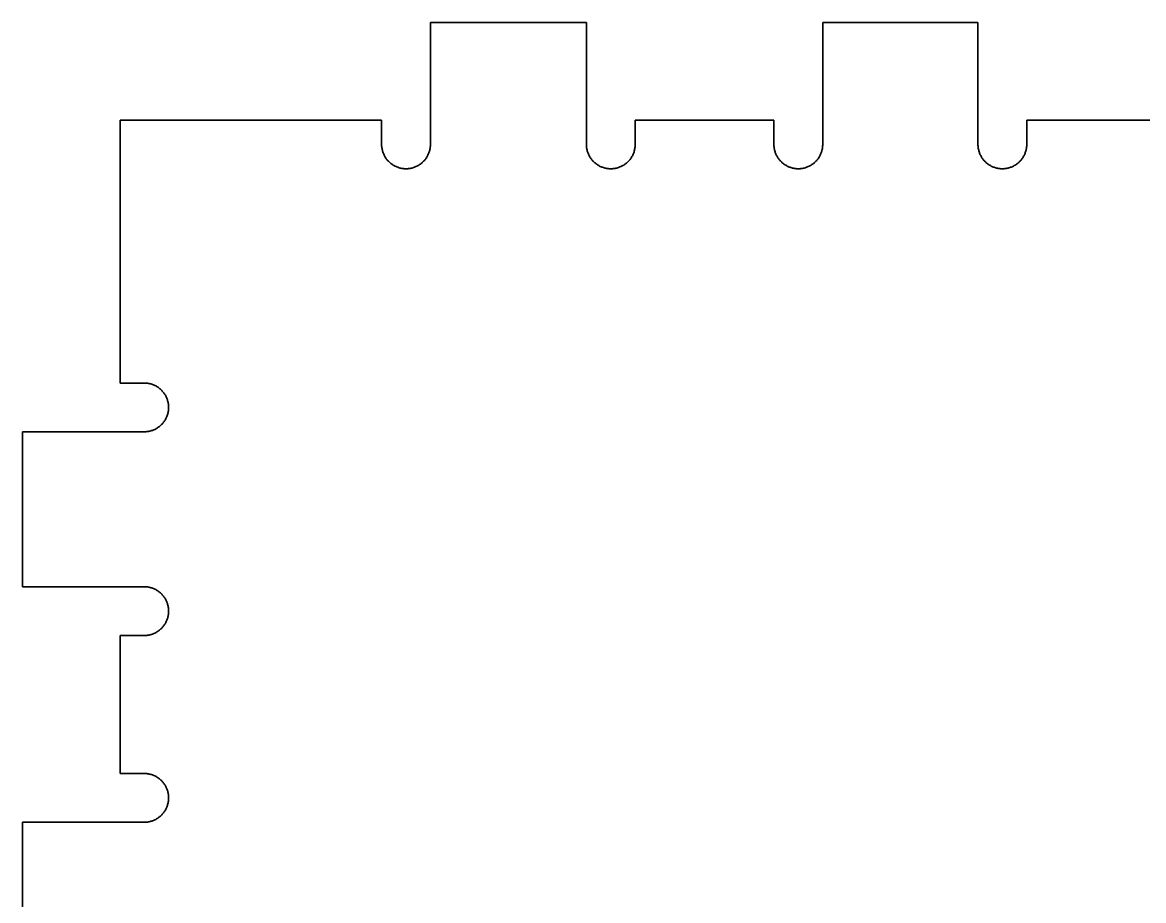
# Model space of a CAD drawing. Header units: millimetres. Extents: x -39.9 to 52, y -17.1 to 47.
# Drawn here: x -39.91 to -16.94, y 28.95 to 46.95 of the extents above; entities that cross this region are included whole.
import ezdxf

# ---------------------------------------------------------------- set-up
doc = ezdxf.new("R2010")
doc.units = ezdxf.units.MM
doc.layers.add('Outline', color=7, linetype='Continuous', true_color=0xffffff)

msp = doc.modelspace()

# ---------------------------------------------------------------- linework, layer by layer
at = {"layer": 'Outline', "color": 18, "lineweight": 35, "true_color": 0x000000}
for p, q in [((-28.355, 46.953), (-31.551, 46.953)), ((-31.551, 46.953), (-31.551, 44.954)), ((-28.355, 44.953), (-28.355, 46.953)), ((-20.331, 46.953), (-23.512, 46.953)), ((-23.512, 46.953), (-23.512, 44.954)), ((-20.331, 44.953), (-20.331, 46.953)), ((-32.551, 44.953), (-37.912, 44.953)), ((-37.912, 44.953), (-37.912, 39.562)), ((-32.551, 44.455), (-32.551, 44.953)), ((-31.551, 44.954), (-31.551, 44.954)), ((-31.551, 44.954), (-31.551, 44.453)), ((-28.355, 44.453), (-28.355, 44.953)), ((-24.511, 44.953), (-27.355, 44.953)), ((-27.355, 44.953), (-27.355, 44.453)), ((-24.511, 44.455), (-24.511, 44.953)), ((-23.512, 44.954), (-23.512, 44.453)), ((-20.331, 44.453), (-20.331, 44.953)), ((-16.403, 44.953), (-19.331, 44.953)), ((-19.331, 44.953), (-19.331, 44.453)), ((-32.551, 44.454), (-32.551, 44.455)), ((-32.551, 44.436), (-32.551, 44.454)), ((-32.55, 44.419), (-32.551, 44.436)), ((-32.548, 44.402), (-32.55, 44.419)), ((-32.546, 44.384), (-32.548, 44.402)), ((-32.543, 44.367), (-32.546, 44.384)), ((-32.54, 44.35), (-32.543, 44.367)), ((-32.536, 44.333), (-32.54, 44.35)), ((-31.562, 44.35), (-31.566, 44.333)), ((-31.559, 44.367), (-31.562, 44.35)), ((-31.556, 44.384), (-31.559, 44.367)), ((-31.554, 44.401), (-31.556, 44.384)), ((-31.552, 44.419), (-31.554, 44.401)), ((-31.551, 44.436), (-31.552, 44.419)), ((-31.551, 44.453), (-31.551, 44.436)), ((-28.354, 44.436), (-28.355, 44.453)), ((-28.355, 44.453), (-28.355, 44.453)), ((-28.353, 44.419), (-28.354, 44.436)), ((-28.352, 44.402), (-28.353, 44.419)), ((-28.35, 44.385), (-28.352, 44.402)), ((-28.347, 44.369), (-28.35, 44.385)), ((-28.344, 44.352), (-28.347, 44.369)), ((-28.34, 44.335), (-28.344, 44.352)), ((-27.366, 44.35), (-27.37, 44.333)), ((-27.362, 44.367), (-27.366, 44.35)), ((-27.36, 44.384), (-27.362, 44.367)), ((-27.358, 44.401), (-27.36, 44.384)), ((-27.356, 44.419), (-27.358, 44.401)), ((-27.355, 44.436), (-27.356, 44.419)), ((-27.355, 44.453), (-27.355, 44.436)), ((-24.512, 44.454), (-24.511, 44.455)), ((-24.511, 44.437), (-24.512, 44.454)), ((-24.511, 44.42), (-24.511, 44.437)), ((-24.509, 44.403), (-24.511, 44.42)), ((-24.507, 44.386), (-24.509, 44.403)), ((-24.504, 44.369), (-24.507, 44.386)), ((-24.501, 44.352), (-24.504, 44.369)), ((-24.497, 44.335), (-24.501, 44.352)), ((-23.523, 44.35), (-23.527, 44.333)), ((-23.519, 44.367), (-23.523, 44.35)), ((-23.517, 44.384), (-23.519, 44.367)), ((-23.514, 44.401), (-23.517, 44.384)), ((-23.513, 44.419), (-23.514, 44.401)), ((-23.512, 44.436), (-23.513, 44.419)), ((-23.512, 44.453), (-23.512, 44.436)), ((-20.33, 44.436), (-20.331, 44.453)), ((-20.329, 44.419), (-20.33, 44.436)), ((-20.328, 44.402), (-20.329, 44.419)), ((-20.326, 44.385), (-20.328, 44.402)), ((-20.323, 44.369), (-20.326, 44.385)), ((-20.32, 44.352), (-20.323, 44.369)), ((-20.316, 44.335), (-20.32, 44.352)), ((-19.341, 44.352), (-19.345, 44.335)), ((-19.338, 44.369), (-19.341, 44.352)), ((-19.336, 44.385), (-19.338, 44.369)), ((-19.334, 44.402), (-19.336, 44.385)), ((-19.332, 44.419), (-19.334, 44.402)), ((-19.331, 44.436), (-19.332, 44.419)), ((-19.331, 44.453), (-19.331, 44.436)), ((-32.532, 44.316), (-32.536, 44.333)), ((-32.526, 44.299), (-32.532, 44.316)), ((-32.521, 44.283), (-32.526, 44.299)), ((-32.515, 44.267), (-32.521, 44.283)), ((-32.508, 44.251), (-32.515, 44.267)), ((-32.5, 44.235), (-32.508, 44.251)), ((-32.492, 44.219), (-32.5, 44.235)), ((-32.484, 44.204), (-32.492, 44.219)), ((-32.475, 44.189), (-32.484, 44.204)), ((-32.465, 44.174), (-32.475, 44.189)), ((-32.455, 44.16), (-32.465, 44.174)), ((-32.445, 44.146), (-32.455, 44.16)), ((-32.434, 44.133), (-32.445, 44.146)), ((-32.423, 44.119), (-32.434, 44.133)), ((-32.411, 44.107), (-32.423, 44.119)), ((-31.68, 44.119), (-31.691, 44.106)), ((-31.668, 44.132), (-31.68, 44.119)), ((-31.657, 44.146), (-31.668, 44.132)), ((-31.647, 44.16), (-31.657, 44.146)), ((-31.637, 44.174), (-31.647, 44.16)), ((-31.627, 44.189), (-31.637, 44.174)), ((-31.618, 44.204), (-31.627, 44.189)), ((-31.61, 44.219), (-31.618, 44.204)), ((-31.602, 44.234), (-31.61, 44.219)), ((-31.594, 44.25), (-31.602, 44.234)), ((-31.587, 44.266), (-31.594, 44.25)), ((-31.581, 44.283), (-31.587, 44.266)), ((-31.575, 44.299), (-31.581, 44.283)), ((-31.57, 44.316), (-31.575, 44.299)), ((-31.566, 44.333), (-31.57, 44.316)), ((-28.336, 44.319), (-28.34, 44.335)), ((-28.331, 44.302), (-28.336, 44.319)), ((-28.326, 44.286), (-28.331, 44.302)), ((-28.32, 44.27), (-28.326, 44.286)), ((-28.313, 44.254), (-28.32, 44.27)), ((-28.306, 44.239), (-28.313, 44.254)), ((-28.299, 44.224), (-28.306, 44.239)), ((-28.29, 44.209), (-28.299, 44.224)), ((-28.282, 44.194), (-28.29, 44.209)), ((-28.273, 44.179), (-28.282, 44.194)), ((-28.263, 44.165), (-28.273, 44.179)), ((-28.253, 44.152), (-28.263, 44.165)), ((-28.242, 44.138), (-28.253, 44.152)), ((-28.231, 44.125), (-28.242, 44.138)), ((-28.22, 44.112), (-28.231, 44.125)), ((-28.208, 44.1), (-28.22, 44.112)), ((-27.483, 44.119), (-27.495, 44.106)), ((-27.472, 44.132), (-27.483, 44.119)), ((-27.461, 44.146), (-27.472, 44.132)), ((-27.45, 44.16), (-27.461, 44.146)), ((-27.44, 44.174), (-27.45, 44.16)), ((-27.431, 44.189), (-27.44, 44.174)), ((-27.422, 44.204), (-27.431, 44.189)), ((-27.413, 44.219), (-27.422, 44.204)), ((-27.406, 44.234), (-27.413, 44.219)), ((-27.398, 44.25), (-27.406, 44.234)), ((-27.391, 44.266), (-27.398, 44.25)), ((-27.385, 44.283), (-27.391, 44.266)), ((-27.379, 44.299), (-27.385, 44.283)), ((-27.374, 44.316), (-27.379, 44.299)), ((-27.37, 44.333), (-27.374, 44.316)), ((-24.493, 44.319), (-24.497, 44.335)), ((-24.488, 44.303), (-24.493, 44.319)), ((-24.483, 44.286), (-24.488, 44.303)), ((-24.477, 44.27), (-24.483, 44.286)), ((-24.47, 44.255), (-24.477, 44.27)), ((-24.463, 44.239), (-24.47, 44.255)), ((-24.456, 44.224), (-24.463, 44.239)), ((-24.447, 44.209), (-24.456, 44.224)), ((-24.439, 44.194), (-24.447, 44.209)), ((-24.43, 44.18), (-24.439, 44.194)), ((-24.42, 44.165), (-24.43, 44.18)), ((-24.41, 44.152), (-24.42, 44.165)), ((-24.399, 44.138), (-24.41, 44.152)), ((-24.388, 44.125), (-24.399, 44.138)), ((-24.377, 44.113), (-24.388, 44.125)), ((-24.365, 44.1), (-24.377, 44.113)), ((-23.64, 44.119), (-23.652, 44.106)), ((-23.629, 44.132), (-23.64, 44.119)), ((-23.618, 44.146), (-23.629, 44.132)), ((-23.607, 44.16), (-23.618, 44.146)), ((-23.597, 44.174), (-23.607, 44.16)), ((-23.588, 44.189), (-23.597, 44.174)), ((-23.579, 44.204), (-23.588, 44.189)), ((-23.57, 44.219), (-23.579, 44.204)), ((-23.562, 44.234), (-23.57, 44.219)), ((-23.555, 44.25), (-23.562, 44.234)), ((-23.548, 44.266), (-23.555, 44.25)), ((-23.542, 44.283), (-23.548, 44.266)), ((-23.536, 44.299), (-23.542, 44.283)), ((-23.531, 44.316), (-23.536, 44.299)), ((-23.527, 44.333), (-23.531, 44.316)), ((-20.312, 44.319), (-20.316, 44.335)), ((-20.307, 44.302), (-20.312, 44.319)), ((-20.302, 44.286), (-20.307, 44.302)), ((-20.296, 44.27), (-20.302, 44.286)), ((-20.289, 44.254), (-20.296, 44.27)), ((-20.282, 44.239), (-20.289, 44.254)), ((-20.275, 44.224), (-20.282, 44.239)), ((-20.266, 44.209), (-20.275, 44.224)), ((-20.258, 44.194), (-20.266, 44.209)), ((-20.249, 44.179), (-20.258, 44.194)), ((-20.239, 44.165), (-20.249, 44.179)), ((-20.229, 44.152), (-20.239, 44.165)), ((-20.218, 44.138), (-20.229, 44.152)), ((-20.207, 44.125), (-20.218, 44.138)), ((-20.196, 44.112), (-20.207, 44.125)), ((-20.184, 44.1), (-20.196, 44.112)), ((-19.465, 44.112), (-19.477, 44.1)), ((-19.454, 44.125), (-19.465, 44.112)), ((-19.443, 44.138), (-19.454, 44.125)), ((-19.433, 44.152), (-19.443, 44.138)), ((-19.422, 44.165), (-19.433, 44.152)), ((-19.413, 44.179), (-19.422, 44.165)), ((-19.404, 44.194), (-19.413, 44.179)), ((-19.395, 44.209), (-19.404, 44.194)), ((-19.387, 44.224), (-19.395, 44.209)), ((-19.379, 44.239), (-19.387, 44.224)), ((-19.372, 44.254), (-19.379, 44.239)), ((-19.366, 44.27), (-19.372, 44.254)), ((-19.36, 44.286), (-19.366, 44.27)), ((-19.354, 44.302), (-19.36, 44.286)), ((-19.349, 44.319), (-19.354, 44.302)), ((-19.345, 44.335), (-19.349, 44.319)), ((-32.398, 44.094), (-32.411, 44.107)), ((-32.386, 44.082), (-32.398, 44.094)), ((-32.372, 44.071), (-32.386, 44.082)), ((-32.359, 44.06), (-32.372, 44.071)), ((-32.345, 44.049), (-32.359, 44.06)), ((-32.331, 44.039), (-32.345, 44.049)), ((-32.316, 44.03), (-32.331, 44.039)), ((-32.301, 44.021), (-32.316, 44.03)), ((-32.286, 44.012), (-32.301, 44.021)), ((-32.27, 44.005), (-32.286, 44.012)), ((-32.254, 43.997), (-32.27, 44.005)), ((-32.238, 43.99), (-32.254, 43.997)), ((-32.222, 43.984), (-32.238, 43.99)), ((-32.206, 43.978), (-32.222, 43.984)), ((-32.189, 43.973), (-32.206, 43.978)), ((-32.172, 43.969), (-32.189, 43.973)), ((-32.155, 43.965), (-32.172, 43.969)), ((-32.138, 43.962), (-32.155, 43.965)), ((-32.121, 43.959), (-32.138, 43.962)), ((-32.103, 43.957), (-32.121, 43.959)), ((-32.086, 43.955), (-32.103, 43.957)), ((-32.068, 43.954), (-32.086, 43.955)), ((-32.051, 43.954), (-32.068, 43.954)), ((-32.034, 43.954), (-32.051, 43.954)), ((-32.016, 43.955), (-32.034, 43.954)), ((-31.999, 43.957), (-32.016, 43.955)), ((-31.981, 43.959), (-31.999, 43.957)), ((-31.964, 43.962), (-31.981, 43.959)), ((-31.947, 43.965), (-31.964, 43.962)), ((-31.93, 43.969), (-31.947, 43.965)), ((-31.913, 43.973), (-31.93, 43.969)), ((-31.897, 43.978), (-31.913, 43.973)), ((-31.88, 43.984), (-31.897, 43.978)), ((-31.864, 43.99), (-31.88, 43.984)), ((-31.848, 43.997), (-31.864, 43.99)), ((-31.832, 44.004), (-31.848, 43.997)), ((-31.816, 44.012), (-31.832, 44.004)), ((-31.801, 44.021), (-31.816, 44.012)), ((-31.786, 44.03), (-31.801, 44.021)), ((-31.772, 44.039), (-31.786, 44.03)), ((-31.757, 44.049), (-31.772, 44.039)), ((-31.743, 44.06), (-31.757, 44.049)), ((-31.73, 44.071), (-31.743, 44.06)), ((-31.717, 44.082), (-31.73, 44.071)), ((-31.704, 44.094), (-31.717, 44.082)), ((-31.691, 44.106), (-31.704, 44.094)), ((-28.196, 44.088), (-28.208, 44.1)), ((-28.183, 44.077), (-28.196, 44.088)), ((-28.17, 44.066), (-28.183, 44.077)), ((-28.157, 44.055), (-28.17, 44.066)), ((-28.143, 44.045), (-28.157, 44.055)), ((-28.129, 44.036), (-28.143, 44.045)), ((-28.114, 44.027), (-28.129, 44.036)), ((-28.1, 44.018), (-28.114, 44.027)), ((-28.085, 44.01), (-28.1, 44.018)), ((-28.069, 44.002), (-28.085, 44.01)), ((-28.054, 43.995), (-28.069, 44.002)), ((-28.038, 43.989), (-28.054, 43.995)), ((-28.022, 43.983), (-28.038, 43.989)), ((-28.006, 43.977), (-28.022, 43.983)), ((-27.99, 43.972), (-28.006, 43.977)), ((-27.973, 43.968), (-27.99, 43.972)), ((-27.956, 43.964), (-27.973, 43.968)), ((-27.94, 43.961), (-27.956, 43.964)), ((-27.923, 43.959), (-27.94, 43.961)), ((-27.906, 43.957), (-27.923, 43.959)), ((-27.889, 43.955), (-27.906, 43.957)), ((-27.872, 43.954), (-27.889, 43.955)), ((-27.855, 43.954), (-27.872, 43.954)), ((-27.837, 43.954), (-27.855, 43.954)), ((-27.82, 43.955), (-27.837, 43.954)), ((-27.803, 43.957), (-27.82, 43.955)), ((-27.785, 43.959), (-27.803, 43.957)), ((-27.768, 43.962), (-27.785, 43.959)), ((-27.751, 43.965), (-27.768, 43.962)), ((-27.734, 43.969), (-27.751, 43.965)), ((-27.717, 43.973), (-27.734, 43.969)), ((-27.7, 43.978), (-27.717, 43.973)), ((-27.684, 43.984), (-27.7, 43.978)), ((-27.668, 43.99), (-27.684, 43.984)), ((-27.651, 43.997), (-27.668, 43.99)), ((-27.636, 44.004), (-27.651, 43.997)), ((-27.62, 44.012), (-27.636, 44.004)), ((-27.605, 44.021), (-27.62, 44.012)), ((-27.59, 44.03), (-27.605, 44.021)), ((-27.575, 44.039), (-27.59, 44.03)), ((-27.561, 44.049), (-27.575, 44.039)), ((-27.547, 44.06), (-27.561, 44.049)), ((-27.534, 44.071), (-27.547, 44.06)), ((-27.52, 44.082), (-27.534, 44.071)), ((-27.508, 44.094), (-27.52, 44.082)), ((-27.495, 44.106), (-27.508, 44.094)), ((-24.353, 44.088), (-24.365, 44.1)), ((-24.34, 44.077), (-24.353, 44.088)), ((-24.327, 44.066), (-24.34, 44.077)), ((-24.314, 44.055), (-24.327, 44.066)), ((-24.3, 44.045), (-24.314, 44.055)), ((-24.286, 44.036), (-24.3, 44.045)), ((-24.271, 44.027), (-24.286, 44.036)), ((-24.257, 44.018), (-24.271, 44.027)), ((-24.242, 44.01), (-24.257, 44.018)), ((-24.226, 44.002), (-24.242, 44.01)), ((-24.211, 43.995), (-24.226, 44.002)), ((-24.195, 43.989), (-24.211, 43.995)), ((-24.179, 43.983), (-24.195, 43.989)), ((-24.163, 43.977), (-24.179, 43.983)), ((-24.146, 43.972), (-24.163, 43.977)), ((-24.13, 43.968), (-24.146, 43.972)), ((-24.113, 43.964), (-24.13, 43.968)), ((-24.096, 43.961), (-24.113, 43.964)), ((-24.08, 43.959), (-24.096, 43.961)), ((-24.063, 43.957), (-24.08, 43.959)), ((-24.046, 43.955), (-24.063, 43.957)), ((-24.029, 43.954), (-24.046, 43.955)), ((-24.011, 43.954), (-24.029, 43.954)), ((-23.994, 43.954), (-24.011, 43.954)), ((-23.977, 43.955), (-23.994, 43.954)), ((-23.959, 43.957), (-23.977, 43.955)), ((-23.942, 43.959), (-23.959, 43.957)), ((-23.925, 43.962), (-23.942, 43.959)), ((-23.908, 43.965), (-23.925, 43.962)), ((-23.891, 43.969), (-23.908, 43.965)), ((-23.874, 43.973), (-23.891, 43.969)), ((-23.857, 43.978), (-23.874, 43.973)), ((-23.841, 43.984), (-23.857, 43.978)), ((-23.824, 43.99), (-23.841, 43.984)), ((-23.808, 43.997), (-23.824, 43.99)), ((-23.792, 44.004), (-23.808, 43.997)), ((-23.777, 44.012), (-23.792, 44.004)), ((-23.762, 44.021), (-23.777, 44.012)), ((-23.747, 44.03), (-23.762, 44.021)), ((-23.732, 44.039), (-23.747, 44.03)), ((-23.718, 44.049), (-23.732, 44.039)), ((-23.704, 44.06), (-23.718, 44.049)), ((-23.69, 44.071), (-23.704, 44.06)), ((-23.677, 44.082), (-23.69, 44.071)), ((-23.664, 44.094), (-23.677, 44.082)), ((-23.652, 44.106), (-23.664, 44.094)), ((-20.172, 44.088), (-20.184, 44.1)), ((-20.159, 44.077), (-20.172, 44.088)), ((-20.146, 44.066), (-20.159, 44.077)), ((-20.133, 44.055), (-20.146, 44.066)), ((-20.119, 44.045), (-20.133, 44.055)), ((-20.105, 44.036), (-20.119, 44.045)), ((-20.09, 44.027), (-20.105, 44.036)), ((-20.076, 44.018), (-20.09, 44.027)), ((-20.061, 44.01), (-20.076, 44.018)), ((-20.045, 44.002), (-20.061, 44.01)), ((-20.03, 43.995), (-20.045, 44.002)), ((-20.014, 43.989), (-20.03, 43.995)), ((-19.998, 43.983), (-20.014, 43.989)), ((-19.982, 43.977), (-19.998, 43.983)), ((-19.966, 43.972), (-19.982, 43.977)), ((-19.949, 43.968), (-19.966, 43.972)), ((-19.932, 43.964), (-19.949, 43.968)), ((-19.916, 43.961), (-19.932, 43.964)), ((-19.899, 43.959), (-19.916, 43.961)), ((-19.882, 43.957), (-19.899, 43.959)), ((-19.865, 43.955), (-19.882, 43.957)), ((-19.848, 43.954), (-19.865, 43.955)), ((-19.831, 43.954), (-19.848, 43.954)), ((-19.814, 43.954), (-19.831, 43.954)), ((-19.797, 43.955), (-19.814, 43.954)), ((-19.78, 43.957), (-19.797, 43.955)), ((-19.763, 43.959), (-19.78, 43.957)), ((-19.746, 43.961), (-19.763, 43.959)), ((-19.729, 43.964), (-19.746, 43.961)), ((-19.712, 43.968), (-19.729, 43.964)), ((-19.696, 43.972), (-19.712, 43.968)), ((-19.68, 43.977), (-19.696, 43.972)), ((-19.663, 43.983), (-19.68, 43.977)), ((-19.647, 43.989), (-19.663, 43.983)), ((-19.632, 43.995), (-19.647, 43.989)), ((-19.616, 44.002), (-19.632, 43.995)), ((-19.601, 44.01), (-19.616, 44.002)), ((-19.586, 44.018), (-19.601, 44.01)), ((-19.571, 44.027), (-19.586, 44.018)), ((-19.557, 44.036), (-19.571, 44.027)), ((-19.543, 44.045), (-19.557, 44.036)), ((-19.529, 44.055), (-19.543, 44.045)), ((-19.515, 44.066), (-19.529, 44.055)), ((-19.502, 44.077), (-19.515, 44.066)), ((-19.49, 44.088), (-19.502, 44.077)), ((-19.477, 44.1), (-19.49, 44.088)), ((-37.912, 39.562), (-37.416, 39.562)), ((-37.416, 39.562), (-37.399, 39.562)), ((-37.399, 39.562), (-37.381, 39.561)), ((-37.381, 39.561), (-37.364, 39.56)), ((-37.364, 39.56), (-37.347, 39.557)), ((-37.347, 39.557), (-37.329, 39.555)), ((-37.329, 39.555), (-37.312, 39.551)), ((-37.312, 39.551), (-37.295, 39.547)), ((-37.295, 39.547), (-37.278, 39.543)), ((-37.278, 39.543), (-37.262, 39.538)), ((-37.262, 39.538), (-37.245, 39.532)), ((-37.245, 39.532), (-37.229, 39.526)), ((-37.229, 39.526), (-37.213, 39.519)), ((-37.213, 39.519), (-37.197, 39.512)), ((-37.197, 39.512), (-37.181, 39.504)), ((-37.181, 39.504), (-37.166, 39.495)), ((-37.166, 39.495), (-37.151, 39.486)), ((-37.151, 39.486), (-37.137, 39.477)), ((-37.137, 39.477), (-37.122, 39.467)), ((-37.122, 39.467), (-37.108, 39.456)), ((-37.108, 39.456), (-37.095, 39.445)), ((-37.095, 39.445), (-37.082, 39.434)), ((-37.082, 39.434), (-37.069, 39.422)), ((-37.069, 39.422), (-37.056, 39.409)), ((-37.056, 39.409), (-37.045, 39.397)), ((-37.045, 39.397), (-37.033, 39.383)), ((-37.033, 39.383), (-37.022, 39.37)), ((-37.022, 39.37), (-37.012, 39.356)), ((-37.012, 39.356), (-37.002, 39.342)), ((-37.002, 39.342), (-36.992, 39.327)), ((-36.992, 39.327), (-36.983, 39.312)), ((-36.983, 39.312), (-36.975, 39.297)), ((-36.975, 39.297), (-36.967, 39.281)), ((-36.967, 39.281), (-36.959, 39.265)), ((-36.959, 39.265), (-36.953, 39.249)), ((-36.953, 39.249), (-36.946, 39.233)), ((-36.946, 39.233), (-36.941, 39.217)), ((-36.941, 39.217), (-36.936, 39.2)), ((-36.936, 39.2), (-36.931, 39.183)), ((-36.931, 39.183), (-36.927, 39.166)), ((-36.927, 39.166), (-36.924, 39.149)), ((-36.924, 39.149), (-36.921, 39.132)), ((-36.921, 39.132), (-36.919, 39.114)), ((-36.919, 39.114), (-36.917, 39.097)), ((-36.917, 39.097), (-36.917, 39.08)), ((-36.917, 39.08), (-36.916, 39.062)), ((-36.916, 39.062), (-36.917, 39.045)), ((-36.972, 38.832), (-36.98, 38.817)), ((-36.965, 38.847), (-36.972, 38.832)), ((-36.958, 38.863), (-36.965, 38.847)), ((-36.951, 38.879), (-36.958, 38.863)), ((-36.945, 38.895), (-36.951, 38.879)), ((-36.94, 38.911), (-36.945, 38.895)), ((-36.935, 38.927), (-36.94, 38.911)), ((-36.93, 38.944), (-36.935, 38.927)), ((-36.927, 38.96), (-36.93, 38.944)), ((-36.923, 38.977), (-36.927, 38.96)), ((-36.921, 38.994), (-36.923, 38.977)), ((-36.919, 39.011), (-36.921, 38.994)), ((-36.917, 39.028), (-36.919, 39.011)), ((-36.917, 39.045), (-36.917, 39.028)), ((-37.217, 38.604), (-37.233, 38.597)), ((-37.201, 38.611), (-37.217, 38.604)), ((-37.186, 38.618), (-37.201, 38.611)), ((-37.171, 38.626), (-37.186, 38.618)), ((-37.156, 38.635), (-37.171, 38.626)), ((-37.142, 38.644), (-37.156, 38.635)), ((-37.128, 38.654), (-37.142, 38.644)), ((-37.114, 38.664), (-37.128, 38.654)), ((-37.101, 38.674), (-37.114, 38.664)), ((-37.088, 38.685), (-37.101, 38.674)), ((-37.075, 38.697), (-37.088, 38.685)), ((-37.063, 38.709), (-37.075, 38.697)), ((-37.051, 38.721), (-37.063, 38.709)), ((-37.039, 38.733), (-37.051, 38.721)), ((-37.028, 38.747), (-37.039, 38.733)), ((-37.018, 38.76), (-37.028, 38.747)), ((-37.008, 38.774), (-37.018, 38.76)), ((-36.998, 38.788), (-37.008, 38.774)), ((-36.989, 38.802), (-36.998, 38.788)), ((-36.98, 38.817), (-36.989, 38.802)), ((-37.916, 38.562), (-39.911, 38.562)), ((-39.911, 38.562), (-39.911, 35.386)), ((-37.912, 38.562), (-37.916, 38.562)), ((-37.416, 38.562), (-37.912, 38.562)), ((-37.399, 38.562), (-37.416, 38.562)), ((-37.382, 38.563), (-37.399, 38.562)), ((-37.365, 38.565), (-37.382, 38.563)), ((-37.348, 38.567), (-37.365, 38.565)), ((-37.331, 38.569), (-37.348, 38.567)), ((-37.314, 38.573), (-37.331, 38.569)), ((-37.298, 38.576), (-37.314, 38.573)), ((-37.281, 38.581), (-37.298, 38.576)), ((-37.265, 38.586), (-37.281, 38.581)), ((-37.249, 38.591), (-37.265, 38.586)), ((-37.233, 38.597), (-37.249, 38.591)), ((-39.911, 35.386), (-37.916, 35.386)), ((-37.916, 35.386), (-37.916, 35.386)), ((-37.916, 35.386), (-37.416, 35.386)), ((-37.416, 35.386), (-37.416, 35.386)), ((-37.416, 35.386), (-37.399, 35.386)), ((-37.399, 35.386), (-37.381, 35.385)), ((-37.381, 35.385), (-37.364, 35.383)), ((-37.364, 35.383), (-37.347, 35.381)), ((-37.347, 35.381), (-37.329, 35.378)), ((-37.329, 35.378), (-37.312, 35.375)), ((-37.312, 35.375), (-37.295, 35.371)), ((-37.295, 35.371), (-37.278, 35.367)), ((-37.278, 35.367), (-37.262, 35.361)), ((-37.262, 35.361), (-37.245, 35.356)), ((-37.245, 35.356), (-37.229, 35.35)), ((-37.229, 35.35), (-37.213, 35.343)), ((-37.213, 35.343), (-37.197, 35.335)), ((-37.197, 35.335), (-37.181, 35.327)), ((-37.181, 35.327), (-37.166, 35.319)), ((-37.166, 35.319), (-37.151, 35.31)), ((-37.151, 35.31), (-37.137, 35.3)), ((-37.137, 35.3), (-37.122, 35.29)), ((-37.122, 35.29), (-37.108, 35.28)), ((-37.108, 35.28), (-37.095, 35.269)), ((-37.095, 35.269), (-37.082, 35.258)), ((-37.082, 35.258), (-37.069, 35.246)), ((-37.069, 35.246), (-37.057, 35.233)), ((-37.057, 35.233), (-37.045, 35.221)), ((-37.045, 35.221), (-37.033, 35.207)), ((-37.033, 35.207), (-37.022, 35.194)), ((-37.022, 35.194), (-37.012, 35.18)), ((-37.012, 35.18), (-37.002, 35.166)), ((-37.002, 35.166), (-36.992, 35.151)), ((-36.992, 35.151), (-36.983, 35.136)), ((-36.983, 35.136), (-36.975, 35.121)), ((-36.975, 35.121), (-36.967, 35.105)), ((-36.967, 35.105), (-36.959, 35.089)), ((-36.959, 35.089), (-36.953, 35.073)), ((-36.953, 35.073), (-36.946, 35.057)), ((-36.946, 35.057), (-36.941, 35.041)), ((-36.941, 35.041), (-36.936, 35.024)), ((-36.936, 35.024), (-36.931, 35.007)), ((-36.931, 35.007), (-36.927, 34.99)), ((-36.927, 34.99), (-36.924, 34.973)), ((-36.924, 34.973), (-36.921, 34.956)), ((-36.921, 34.956), (-36.919, 34.938)), ((-36.919, 34.938), (-36.917, 34.921)), ((-36.951, 34.703), (-36.958, 34.687)), ((-36.945, 34.719), (-36.951, 34.703)), ((-36.94, 34.735), (-36.945, 34.719)), ((-36.935, 34.751), (-36.94, 34.735)), ((-36.93, 34.768), (-36.935, 34.751)), ((-36.927, 34.784), (-36.93, 34.768)), ((-36.923, 34.801), (-36.927, 34.784)), ((-36.921, 34.818), (-36.923, 34.801)), ((-36.919, 34.835), (-36.921, 34.818)), ((-36.917, 34.852), (-36.919, 34.835)), ((-36.917, 34.921), (-36.917, 34.903)), ((-36.917, 34.903), (-36.916, 34.886)), ((-36.916, 34.886), (-36.917, 34.869)), ((-36.917, 34.869), (-36.917, 34.852)), ((-37.142, 34.468), (-37.156, 34.459)), ((-37.128, 34.478), (-37.142, 34.468)), ((-37.114, 34.488), (-37.128, 34.478)), ((-37.101, 34.498), (-37.114, 34.488)), ((-37.088, 34.509), (-37.101, 34.498)), ((-37.075, 34.521), (-37.088, 34.509)), ((-37.063, 34.533), (-37.075, 34.521)), ((-37.051, 34.545), (-37.063, 34.533)), ((-37.039, 34.557), (-37.051, 34.545)), ((-37.028, 34.571), (-37.039, 34.557)), ((-37.018, 34.584), (-37.028, 34.571)), ((-37.008, 34.598), (-37.018, 34.584)), ((-36.998, 34.612), (-37.008, 34.598)), ((-36.989, 34.626), (-36.998, 34.612)), ((-36.98, 34.641), (-36.989, 34.626)), ((-36.972, 34.656), (-36.98, 34.641)), ((-36.965, 34.671), (-36.972, 34.656)), ((-36.958, 34.687), (-36.965, 34.671)), ((-37.417, 34.386), (-37.912, 34.386)), ((-37.912, 34.386), (-37.912, 31.559)), ((-37.416, 34.386), (-37.417, 34.386)), ((-37.399, 34.386), (-37.416, 34.386)), ((-37.382, 34.387), (-37.399, 34.386)), ((-37.365, 34.389), (-37.382, 34.387)), ((-37.348, 34.391), (-37.365, 34.389)), ((-37.331, 34.393), (-37.348, 34.391)), ((-37.314, 34.397), (-37.331, 34.393)), ((-37.298, 34.4), (-37.314, 34.397)), ((-37.281, 34.405), (-37.298, 34.4)), ((-37.265, 34.41), (-37.281, 34.405)), ((-37.249, 34.415), (-37.265, 34.41)), ((-37.233, 34.421), (-37.249, 34.415)), ((-37.217, 34.427), (-37.233, 34.421)), ((-37.201, 34.435), (-37.217, 34.427)), ((-37.186, 34.442), (-37.201, 34.435)), ((-37.171, 34.45), (-37.186, 34.442)), ((-37.156, 34.459), (-37.171, 34.45)), ((-37.912, 31.559), (-37.416, 31.559)), ((-37.416, 31.559), (-37.416, 31.558)), ((-37.416, 31.558), (-37.399, 31.558)), ((-37.399, 31.558), (-37.382, 31.557)), ((-37.382, 31.557), (-37.365, 31.556)), ((-37.365, 31.556), (-37.348, 31.554)), ((-37.348, 31.554), (-37.331, 31.551)), ((-37.331, 31.551), (-37.314, 31.548)), ((-37.314, 31.548), (-37.298, 31.544)), ((-37.298, 31.544), (-37.281, 31.54)), ((-37.281, 31.54), (-37.265, 31.535)), ((-37.265, 31.535), (-37.249, 31.53)), ((-37.249, 31.53), (-37.233, 31.524)), ((-37.233, 31.524), (-37.217, 31.517)), ((-37.217, 31.517), (-37.201, 31.51)), ((-37.201, 31.51), (-37.186, 31.502)), ((-37.186, 31.502), (-37.171, 31.494)), ((-37.171, 31.494), (-37.156, 31.486)), ((-37.156, 31.486), (-37.142, 31.477)), ((-37.142, 31.477), (-37.128, 31.467)), ((-37.128, 31.467), (-37.114, 31.457)), ((-37.114, 31.457), (-37.101, 31.446)), ((-37.101, 31.446), (-37.088, 31.435)), ((-37.088, 31.435), (-37.075, 31.424)), ((-37.075, 31.424), (-37.063, 31.412)), ((-37.063, 31.412), (-37.051, 31.4)), ((-37.051, 31.4), (-37.039, 31.387)), ((-37.039, 31.387), (-37.028, 31.374)), ((-37.028, 31.374), (-37.018, 31.361)), ((-37.018, 31.361), (-37.008, 31.347)), ((-37.008, 31.347), (-36.998, 31.333)), ((-36.998, 31.333), (-36.989, 31.318)), ((-36.989, 31.318), (-36.98, 31.304)), ((-36.98, 31.304), (-36.972, 31.289)), ((-36.972, 31.289), (-36.965, 31.273)), ((-36.965, 31.273), (-36.958, 31.258)), ((-36.958, 31.258), (-36.951, 31.242)), ((-36.951, 31.242), (-36.945, 31.226)), ((-36.945, 31.226), (-36.94, 31.21)), ((-36.94, 31.21), (-36.935, 31.193)), ((-36.935, 31.193), (-36.93, 31.177)), ((-36.93, 31.177), (-36.927, 31.16)), ((-36.927, 31.16), (-36.923, 31.144)), ((-36.923, 31.144), (-36.921, 31.127)), ((-36.921, 31.127), (-36.919, 31.11)), ((-36.919, 31.11), (-36.917, 31.093)), ((-36.917, 31.024), (-36.919, 31.006)), ((-36.917, 31.093), (-36.917, 31.076)), ((-36.917, 31.076), (-36.916, 31.059)), ((-36.916, 31.059), (-36.917, 31.041)), ((-36.917, 31.041), (-36.917, 31.024)), ((-36.992, 30.794), (-37.002, 30.779)), ((-36.983, 30.809), (-36.992, 30.794)), ((-36.975, 30.824), (-36.983, 30.809)), ((-36.967, 30.839), (-36.975, 30.824)), ((-36.959, 30.855), (-36.967, 30.839)), ((-36.953, 30.871), (-36.959, 30.855)), ((-36.946, 30.888), (-36.953, 30.871)), ((-36.941, 30.904), (-36.946, 30.888)), ((-36.936, 30.921), (-36.941, 30.904)), ((-36.931, 30.938), (-36.936, 30.921)), ((-36.927, 30.955), (-36.931, 30.938)), ((-36.924, 30.972), (-36.927, 30.955)), ((-36.921, 30.989), (-36.924, 30.972)), ((-36.919, 31.006), (-36.921, 30.989)), ((-37.916, 30.559), (-39.912, 30.559)), ((-39.912, 30.559), (-39.912, 27.374)), ((-37.416, 30.559), (-37.916, 30.559)), ((-37.399, 30.559), (-37.416, 30.559)), ((-37.381, 30.56), (-37.399, 30.559)), ((-37.364, 30.561), (-37.381, 30.56)), ((-37.347, 30.564), (-37.364, 30.561)), ((-37.329, 30.566), (-37.347, 30.564)), ((-37.312, 30.57), (-37.329, 30.566)), ((-37.295, 30.574), (-37.312, 30.57)), ((-37.278, 30.578), (-37.295, 30.574)), ((-37.262, 30.583), (-37.278, 30.578)), ((-37.245, 30.589), (-37.262, 30.583)), ((-37.229, 30.595), (-37.245, 30.589)), ((-37.213, 30.602), (-37.229, 30.595)), ((-37.197, 30.609), (-37.213, 30.602)), ((-37.181, 30.617), (-37.197, 30.609)), ((-37.166, 30.626), (-37.181, 30.617)), ((-37.151, 30.635), (-37.166, 30.626)), ((-37.137, 30.644), (-37.151, 30.635)), ((-37.122, 30.654), (-37.137, 30.644)), ((-37.108, 30.665), (-37.122, 30.654)), ((-37.095, 30.676), (-37.108, 30.665)), ((-37.082, 30.687), (-37.095, 30.676)), ((-37.069, 30.699), (-37.082, 30.687)), ((-37.057, 30.711), (-37.069, 30.699)), ((-37.045, 30.724), (-37.057, 30.711)), ((-37.033, 30.737), (-37.045, 30.724)), ((-37.022, 30.751), (-37.033, 30.737)), ((-37.012, 30.765), (-37.022, 30.751)), ((-37.002, 30.779), (-37.012, 30.765))]:
    msp.add_line(p, q, dxfattribs=at)

doc.saveas('drawing.dxf')
